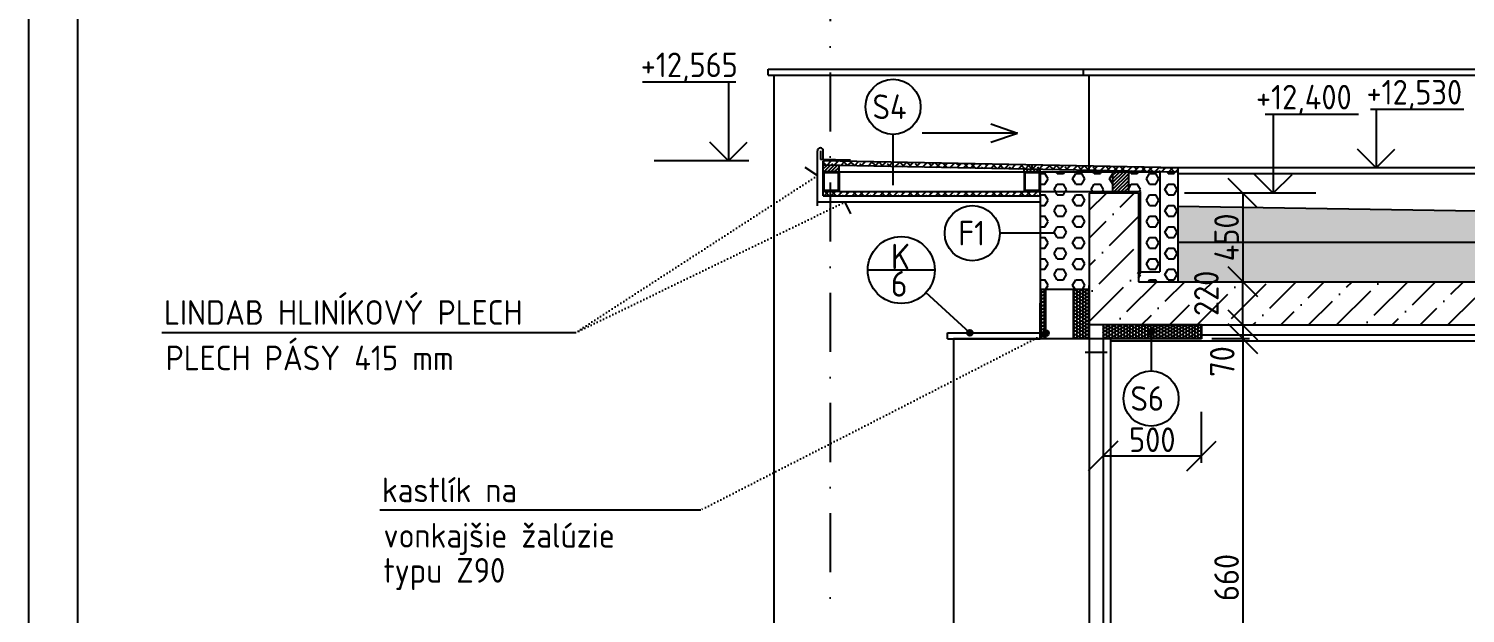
# Model space of a CAD drawing. Extents: x 3792242 to 5145247, y -1546315 to -1031918.
# Drawn here: x 3885421 to 3892714, y -1491496 to -1488525 of the extents above; entities that cross this region are included whole.
import ezdxf

# ---------------------------------------------------------------- set-up
doc = ezdxf.new("R2010")
doc.units = 0
doc.header["$MEASUREMENT"] = 0
doc.linetypes.add('ACAD_ISO07W100', pattern=[3.5, 0.5, -3])
doc.linetypes.add('BODKOCIARKOVANA_3', pattern=[5.6, 3, -1.3, 0, -1.3])
doc.layers.get('0').update_dxf_attribs({"linetype": 'CONTINUOUS'})
doc.layers.get('Defpoints').update_dxf_attribs({"color": 61, "linetype": 'CONTINUOUS'})
for name, color, linetype in [('KÓTY', 4, 'CONTINUOUS'), ('MÚRY', 1, 'CONTINUOUS'), ('OKNÁ', 143, 'CONTINUOUS'), ('osi', 253, 'CONTINUOUS'), ('TENKÁ', 7, 'CONTINUOUS'), ('ŠRAFY', 82, 'CONTINUOUS'), ('šrafy-múry', 8, 'CONTINUOUS')]:
    doc.layers.add(name, color=color, linetype=linetype)
doc.styles.add('STYLE1', font='isocp.shx')
doc.dimstyles.new('STANDARD-50', dxfattribs={"dimtxt": 125, "dimasz": 150, "dimexe": 10, "dimexo": 200, "dimgap": 20, "dimtad": 1, "dimdsep": 46, "dimlunit": 6, "dimtxsty": 'STYLE1', "dimblk1": 'OBLIQUE', "dimblk2": 'OBLIQUE', "dimsah": 1, "dimcen": 2.5, "dimse1": 1, "dimse2": 1, "dimadec": 0, "dimazin": 0, "dimtfac": 1, "dimtmove": 1, "dimatfit": 3, "dimldrblk": 'OBLIQUE', "dimfxl": 1, "dimtolj": 1, "dimtzin": 0, "dimarcsym": 0})
pattern_1 = [(0, (-585600, 7280), (15, 8.660254038), [10, -20]), (120, (-585600, 7280), (-15, 8.660254038), [10, -20]), (60, (-585600, 7280), (9e-15, 17.320508076), [-20, 10])]
pattern_2 = [(0, (-513170, 16000), (0, 54.12658774), [31.25, -62.5]), (120, (-513170, 16000), (-46.875, -27.06329387), [31.25, -62.5]), (60, (-513138.75, 16000), (-46.875, 27.06329387), [31.25, -62.5])]
pattern_3 = [(45, (135035.5, 7000), (-17.67766953, 17.67766953), []), (135, (135035.5, 7000), (-53.03300859, 17.67766953), [62.5, -37.5])]
pattern_4 = [(45, (135035.5, 7000), (-8.838834765, 8.838834765), [])]

# ---------------------------------------------------------------- blocks, each defined once
blk = doc.blocks.new('_OBLIQUE')
at = {"color": 0, "linetype": 'ByBlock'}
blk.add_line((-0.5, -0.5), (0.5, 0.5), dxfattribs=at)
blk = doc.blocks.new('*D31898')
at = {"layer": 'Defpoints', "color": 0}
for p in [(3891055, -1490100.3), (3891055, -1492760.3), (3891584.5, -1492760.3)]:
    blk.add_point(p, dxfattribs=at)
at = {"layer": 'KÓTY', "color": 0, "lineweight": -2, "ltscale": 0.25}
blk.add_line((3891584.5, -1490100.3), (3891584.5, -1492760.3), dxfattribs=at)
at = {"layer": 'KÓTY', "color": 0, "linetype": 'ByBlock', "lineweight": -2, "xscale": 150, "yscale": 150, "zscale": 150}
for p, rotation in [((3891584.5, -1490100.3), 90), ((3891584.5, -1492760.3), 270)]:
    blk.add_blockref('_OBLIQUE', p, dxfattribs=dict(at, rotation=rotation))
at = {"layer": 'KÓTY', "color": 0, "insert": (3891502, -1491430.3), "char_height": 125, "attachment_point": 5, "rotation": 90, "style": 'STYLE1'}
blk.add_mtext('\\A1;2ﾠ660', dxfattribs=at)
blk = doc.blocks.new('*D31906')
at = {"layer": 'Defpoints', "color": 0}
for p in [(3891584.5, -1489810.3), (3891584.5, -1489810.3), (3891584.5, -1490030.3)]:
    blk.add_point(p, dxfattribs=at)
at = {"layer": 'KÓTY', "color": 0, "lineweight": -2, "ltscale": 0.25}
blk.add_line((3891584.5, -1490030.3), (3891584.5, -1489810.3), dxfattribs=at)
at = {"layer": 'KÓTY', "color": 0, "linetype": 'ByBlock', "lineweight": -2, "xscale": 150, "yscale": 150, "zscale": 150}
for p, rotation in [((3891584.5, -1489810.3), 90), ((3891584.5, -1490030.3), 270)]:
    blk.add_blockref('_OBLIQUE', p, dxfattribs=dict(at, rotation=rotation))
at = {"layer": 'KÓTY', "color": 0, "insert": (3891399.5, -1489869.5), "char_height": 125, "attachment_point": 5, "rotation": 90, "style": 'STYLE1'}
blk.add_mtext('\\A1;220', dxfattribs=at)
blk = doc.blocks.new('*D31907')
at = {"layer": 'Defpoints', "color": 0}
for p in [(3891055, -1489360.3), (3891055, -1489810.3), (3891584.5, -1489810.3)]:
    blk.add_point(p, dxfattribs=at)
at = {"layer": 'KÓTY', "color": 0, "lineweight": -2, "ltscale": 0.25}
blk.add_line((3891584.5, -1489360.3), (3891584.5, -1489810.3), dxfattribs=at)
at = {"layer": 'KÓTY', "color": 0, "linetype": 'ByBlock', "lineweight": -2, "xscale": 150, "yscale": 150, "zscale": 150}
for p, rotation in [((3891584.5, -1489360.3), 90), ((3891584.5, -1489810.3), 270)]:
    blk.add_blockref('_OBLIQUE', p, dxfattribs=dict(at, rotation=rotation))
at = {"layer": 'KÓTY', "color": 0, "insert": (3891502, -1489585.3), "char_height": 125, "attachment_point": 5, "rotation": 90, "style": 'STYLE1'}
blk.add_mtext('\\A1;450', dxfattribs=at)
blk = doc.blocks.new('*D49215')
at = {"layer": 'Defpoints', "color": 0}
for p in [(3890875, -1490221.3), (3891375, -1490221.3), (3891375, -1490696)]:
    blk.add_point(p, dxfattribs=at)
at = {"layer": 'KÓTY', "color": 0, "lineweight": -2, "ltscale": 0.25}
blk.add_line((3890875, -1490696), (3891375, -1490696), dxfattribs=at)
at = {"layer": 'KÓTY', "color": 0, "linetype": 'ByBlock', "lineweight": -2, "xscale": 150, "yscale": 150, "zscale": 150, "rotation": 180}
blk.add_blockref('_OBLIQUE', (3890875, -1490696), dxfattribs=at)
at = {"layer": 'KÓTY', "color": 0, "linetype": 'ByBlock', "lineweight": -2, "xscale": 150, "yscale": 150, "zscale": 150}
blk.add_blockref('_OBLIQUE', (3891375, -1490696), dxfattribs=at)
at = {"layer": 'KÓTY', "color": 0, "insert": (3891125, -1490613.5), "char_height": 125, "attachment_point": 5, "style": 'STYLE1'}
blk.add_mtext('\\A1;500', dxfattribs=at)
blk = doc.blocks.new('*D49660')
at = {"layer": 'Defpoints', "color": 0}
for p in [(3891584.5, -1490030.3), (3891584.5, -1490100.3), (3891584.5, -1490100.3)]:
    blk.add_point(p, dxfattribs=at)
at = {"layer": 'KÓTY', "color": 0, "lineweight": -2, "ltscale": 0.25}
blk.add_line((3891584.5, -1490030.3), (3891584.5, -1490100.3), dxfattribs=at)
at = {"layer": 'KÓTY', "color": 0, "linetype": 'ByBlock', "lineweight": -2, "xscale": 150, "yscale": 150, "zscale": 150}
for p, rotation in [((3891584.5, -1490030.3), 90), ((3891584.5, -1490100.3), 270)]:
    blk.add_blockref('_OBLIQUE', p, dxfattribs=dict(at, rotation=rotation))
at = {"layer": 'KÓTY', "color": 0, "insert": (3891480, -1490216), "char_height": 125, "attachment_point": 5, "rotation": 90, "style": 'STYLE1'}
blk.add_mtext('\\A1;70', dxfattribs=at)

msp = doc.modelspace()

# ---------------------------------------------------------------- hatches: boundary and pattern name
at = {"layer": 'TENKÁ'}
h = msp.add_hatch(color=256, dxfattribs=at)
h.dxf.hatch_style = 1
h.paths.add_polyline_path([(3891119, -1490050.5, 2.41421356), (3891134, -1490065.5, 0.41421356)])
h = msp.add_hatch(color=256, dxfattribs=at)
h.dxf.hatch_style = 1
h.paths.add_polyline_path([(3890183.446, -1490070.27, -2.41421356), (3890198.446, -1490085.27, -0.41421356)])
h = msp.add_hatch(color=256, dxfattribs=at)
h.dxf.hatch_style = 1
h.paths.add_polyline_path([(3890585, -1490057.27, 2.41421356), (3890600, -1490072.27, 0.41421356)])
at = {"layer": 'ŠRAFY'}
h = msp.add_hatch(dxfattribs=at)
h.set_pattern_fill('SQUARE', color=256, scale=300)
h.paths.add_polyline_path([(3891255, -1489610.27), (3899570.459, -1489610.27), (3902645, -1489610.27), (3902645, -1489342.77), (3897434.5, -1489420.928), (3894301.853, -1489467.918), (3894299.5, -1489470.27), (3894297.217, -1489467.987), (3894145, -1489470.27), (3891255, -1489426.92)])
h.paths.add_polyline_path([(3899519.302, -1489383.559), (3900063.602, -1489383.559), (3900063.602, -1489583.673), (3899519.302, -1489583.673)], flags=24)
h.paths.add_polyline_path([(3901629, -1489450.799), (3901629, -1489163.201), (3901879, -1489163.201), (3901879, -1489450.799)], flags=9)
h.paths.add_polyline_path([(3891377, -1489735.32), (3891377, -1489435.221), (3891627, -1489435.221), (3891627, -1489735.32)], flags=9)
h.paths.add_polyline_path([(3901629, -1489450.799), (3901629, -1489163.201), (3901879, -1489163.201), (3901879, -1489450.799)], flags=9)
h = msp.add_hatch(dxfattribs=at)
h.set_pattern_fill('ANSI38', color=256, scale=200)
h.set_pattern_definition(pattern_3)
h.paths.add_polyline_path([(3890515.44, -1489217.315), (3889455, -1489196.106), (3889455, -1489218.11), (3890515, -1489239.31), (3890515.44, -1489217.315)])
h = msp.add_hatch(dxfattribs=at)
h.set_pattern_fill('ANSI31', color=256, scale=100)
h.set_pattern_definition(pattern_4)
h.paths.add_polyline_path([(3889535, -1489219.71), (3889455, -1489218.11), (3889455, -1489252.27), (3889535, -1489252.27)])
h = msp.add_hatch(dxfattribs=at)
h.set_pattern_fill('ANSI31', color=256, scale=100)
h.set_pattern_definition(pattern_4)
h.paths.add_polyline_path([(3890555, -1489240.11), (3890515, -1489239.31), (3890475, -1489238.51), (3890475, -1489252.27), (3890555, -1489252.27)])
h = msp.add_hatch(dxfattribs=at)
h.set_pattern_fill('ANSI38', color=256, scale=200)
h.set_pattern_definition(pattern_3)
h.paths.add_polyline_path([(3891005, -1489249.11), (3891163, -1489252.27), (3891255, -1489254.11), (3891255, -1489232.106), (3890805, -1489223.106), (3890515.44, -1489217.315), (3890515, -1489239.31), (3890555, -1489240.11), (3890925, -1489247.51)])
h = msp.add_hatch(dxfattribs=at)
h.set_pattern_fill('HEX', color=256, scale=250)
h.set_pattern_definition(pattern_2)
h.paths.add_polyline_path([(3890805, -1489352.27), (3890925, -1489352.27), (3890925, -1489252.27), (3890555, -1489252.27), (3890555, -1489352.27)])
h = msp.add_hatch(dxfattribs=at)
h.set_pattern_fill('ANSI31', color=256, scale=100)
h.set_pattern_definition(pattern_4)
h.paths.add_polyline_path([(3890925, -1489252.27), (3890925, -1489352.27), (3891005, -1489352.27), (3891005, -1489252.27)])
h = msp.add_hatch(dxfattribs=at)
h.set_pattern_fill('HEX', color=256, scale=250)
h.set_pattern_definition(pattern_2)
h.paths.add_polyline_path([(3891163, -1489760.27), (3891163, -1489252.27), (3891005, -1489252.27), (3891005, -1489352.27), (3891055, -1489352.27), (3891063, -1489352.27), (3891063, -1489760.27)])
h = msp.add_hatch(dxfattribs=at)
h.set_pattern_fill('HEX', color=256, scale=250)
h.set_pattern_definition(pattern_2)
h.paths.add_polyline_path([(3891063, -1489760.27), (3891055, -1489760.27), (3891055, -1489810.27), (3891255, -1489810.27), (3891255, -1489610.27), (3891255, -1489393.095), (3891255, -1489260.27), (3891255, -1489254.11), (3891163, -1489252.27), (3891163, -1489760.27)])
h = msp.add_hatch(dxfattribs=at)
h.set_pattern_fill('ANSI38', color=256, scale=200)
h.set_pattern_definition(pattern_3)
h.paths.add_polyline_path([(3889535, -1489352.27), (3889455, -1489352.27), (3889455, -1489374.27), (3890555, -1489374.27), (3890555, -1489352.27)])
h = msp.add_hatch(dxfattribs=at)
h.set_pattern_fill('HEX', color=256, scale=250)
h.set_pattern_definition(pattern_2)
h.paths.add_polyline_path([(3890555, -1489352.27), (3890555, -1489374.27), (3890555, -1489850.27), (3890805, -1489850.27), (3890805, -1489352.27)])
h = msp.add_hatch(dxfattribs=at)
h.set_pattern_fill('SQUARE', color=256, scale=300)
h.paths.add_polyline_path([(3891255, -1489810.27), (3899570.459, -1489810.27), (3899570.459, -1489610.27), (3891255, -1489610.27)])
h.paths.add_polyline_path([(3891274.5, -1490013.319), (3891274.5, -1489725.721), (3891524.5, -1489725.721), (3891524.5, -1490013.319)], flags=9)
h = msp.add_hatch(dxfattribs=at)
h.set_pattern_fill('HONEY', color=256, scale=80)
h.set_pattern_definition(pattern_1)
h.paths.add_polyline_path([(3890575, -1489850.27), (3890555, -1489850.27), (3890555, -1490100.27), (3890585, -1490100.27), (3890585, -1489850.27)])
h = msp.add_hatch(dxfattribs=at)
h.set_pattern_fill('HONEY', color=256, scale=80)
h.set_pattern_definition(pattern_1)
h.paths.add_polyline_path([(3890805, -1489850.27), (3890805, -1490000.27), (3890805, -1490100.27), (3890725, -1490100.27), (3890725, -1489850.27)])
h = msp.add_hatch(dxfattribs=at)
h.set_pattern_fill('HONEY', color=256, scale=80)
h.set_pattern_definition([(0, (-585600, 7280), (15, 8.660254038), [10, -20]), (120, (-585600, 7280), (-15, 8.660254038), [10, -20]), (60, (-585600, 7280), (1e-14, 17.320508076), [-20, 10])])
h.paths.add_polyline_path([(3890915, -1490100.27), (3891375, -1490100.27), (3891375, -1490080.27), (3891375, -1490030.27), (3890875, -1490030.27), (3890875, -1490100.27)])
at = {"layer": 'šrafy-múry'}
h = msp.add_hatch(dxfattribs=at)
h.set_pattern_fill('ANSI36', color=253, scale=800, angle=180)
h.set_pattern_definition([(45, (-28638, 39933.5), (53.0330086, 194.4543648), [250, -50, 0, -50])])
h.paths.add_polyline_path([(3891055, -1490030.27), (3891375, -1490030.27), (3893890, -1490030.27), (3894005, -1490030.27), (3897670, -1490030.27), (3897785, -1490030.27), (3902665, -1490030.27), (3902665, -1490280.27), (3903005, -1490280.27), (3903005, -1488860.27), (3902845, -1488860.27), (3902845, -1489810.27), (3902645, -1489810.27), (3891255, -1489810.27), (3891055, -1489810.27), (3891055, -1489360.27), (3890975, -1489360.27), (3890805, -1489360.27), (3890805, -1489810.27), (3890805, -1490030.27)])
h = msp.add_hatch(color=256, dxfattribs=at)
h.dxf.hatch_style = 1
h.paths.add_polyline_path([(3889455, -1489352.27), (3889535, -1489352.27), (3889535, -1489252.27), (3889455, -1489252.27)])
h.paths.add_polyline_path([(3889530, -1489257.27), (3889530, -1489347.27), (3889460, -1489347.27), (3889460, -1489257.27)], flags=16)
h = msp.add_hatch(color=256, dxfattribs=at)
h.dxf.hatch_style = 1
h.paths.add_polyline_path([(3890475, -1489352.27), (3890555, -1489352.27), (3890555, -1489252.27), (3890475, -1489252.27)])
h.paths.add_polyline_path([(3890550, -1489257.27), (3890550, -1489347.27), (3890480, -1489347.27), (3890480, -1489257.27)], flags=16)

# ---------------------------------------------------------------- linework, layer by layer
at = {"layer": 'KÓTY', "ltscale": 0.25}
for p, q in [((3889076.5, -1489196.106), (3888595.5, -1489196.106)), ((3889361, -1489229), (3889425, -1489271.5)), ((3892415.443, -1489232.106), (3892065.443, -1489232.106)), ((3891637.903, -1489360.27), (3891287.903, -1489360.27)), ((3891955.903, -1489360.27), (3891605.903, -1489360.27)), ((3889594.5, -1489466), (3889565.111, -1489405.429)), ((3886097, -1490069), (3888197.5, -1490069)), ((3891375, -1490730.5), (3891375, -1490471.5)), ((3887203, -1490970.5), (3888833, -1490970.5))]:
    msp.add_line(p, q, dxfattribs=at)
at = {"layer": 'KÓTY', "linetype": 'ACAD_ISO07W100', "ltscale": 5}
for p, q in [((3889425, -1489271.5), (3888197.5, -1490069)), ((3888197.5, -1490069), (3889567.5, -1489404.27)), ((3890585, -1490072.27), (3888833, -1490970.5))]:
    msp.add_line(p, q, dxfattribs=at)
at = {"layer": 'KÓTY'}
msp.add_line((3891618.5, -1490100.27), (3891427.5, -1490100.27), dxfattribs=at)
at = {"layer": 'MÚRY'}
for p, q in [((3889455, -1489374.27), (3889455, -1489196.106)), ((3891255, -1489232.106), (3889455, -1489196.106)), ((3891255, -1489232.106), (3891255, -1489426.92)), ((3889455, -1489374.27), (3890555, -1489374.27)), ((3890555, -1489374.27), (3890555, -1490100.27)), ((3891255, -1489426.92), (3894145, -1489470.27)), ((3890555, -1490100.27), (3890555, -1489920.27)), ((3891055, -1490030.27), (3893890, -1490030.27)), ((3891375, -1490030.27), (3891375, -1490100.27)), ((3891375, -1490100.27), (3890555, -1490100.27)), ((3891375, -1490080.27), (3891375, -1490100.27))]:
    msp.add_line(p, q, dxfattribs=at)
at = {"layer": 'OKNÁ', "ltscale": 0.25}
for p, q in [((3889809, -1489319.27), (3889809, -1489061.662)), ((3890628.63, -1489563.937), (3890351.268, -1489563.937)), ((3890805, -1490030.27), (3890805, -1492760.27)), ((3890875, -1490030.27), (3890875, -1492760.27)), ((3890875, -1490030.27), (3890875, -1492760.27)), ((3891119, -1490065.5), (3891119, -1490264.161)), ((3890895, -1490170.27), (3890785, -1490170.27)), ((3890895, -1490170.27), (3890785, -1490170.27)), ((3890895, -1490170.27), (3890785, -1490170.27)), ((3890805, -1490380.27), (3890805, -1492760.27)), ((3890875, -1490380.27), (3890875, -1492760.27)), ((3890875, -1490380.27), (3890875, -1492760.27))]:
    msp.add_line(p, q, dxfattribs=at)
for centre in [(3889809, -1488921.662), (3890211.268, -1489563.937), (3891118.495, -1490404.16)]:
    msp.add_circle(centre, 140, dxfattribs=at)
at = {"layer": 'osi', "linetype": 'BODKOCIARKOVANA_3', "ltscale": 100}
msp.add_line((3889490, -1485946), (3889490, -1508356), dxfattribs=at)
at = {"layer": 'TENKÁ', "color": 7}
for p, q in [((3885421.311, -1511713.552), (3885421.311, -1483879.516)), ((3885671.311, -1511463.552), (3885671.311, -1484129.516))]:
    msp.add_line(p, q, dxfattribs=at)
at = {"layer": 'TENKÁ'}
for p, q in [((3889175, -1488730.27), (3899763.811, -1488730.27)), ((3889175, -1488760.27), (3889175, -1488730.27)), ((3889175, -1488760.27), (3889175, -1488730.27)), ((3890775, -1488760.27), (3890775, -1488730.27)), ((3890775, -1488760.27), (3890775, -1488730.27)), ((3889175, -1488760.27), (3899763.837, -1488760.27)), ((3889205, -1492180.27), (3889205, -1488760.27)), ((3890805, -1489238.27), (3890805, -1488760.27)), ((3890306, -1489007.77), (3890440, -1489054.77)), ((3890440, -1489054.77), (3889957.5, -1489054.77)), ((3890306, -1489101.77), (3890440, -1489054.77)), ((3889425, -1489424.27), (3889425, -1489145)), ((3889440, -1489145), (3889440, -1489190)), ((3889455, -1489190.3), (3889455, -1489145)), ((3889593, -1489193.06), (3889440, -1489190)), ((3891254.56, -1489254.101), (3889455, -1489218.11)), ((3889535, -1489252.27), (3889535, -1489219.71)), ((3890475, -1489252.27), (3890475, -1489238.51)), ((3890515, -1489239.31), (3890515.44, -1489217.315)), ((3890555, -1489252.27), (3890555, -1489240.11)), ((3890925, -1489352.27), (3890925, -1489247.51)), ((3891005, -1489352.27), (3891005, -1489249.11)), ((3891163.22, -1489230.27), (3902645, -1489230.27)), ((3889535, -1489252.27), (3889455, -1489252.27)), ((3889530, -1489257.27), (3889460, -1489257.27)), ((3889460, -1489347.27), (3889460, -1489257.27)), ((3889530, -1489257.27), (3889530, -1489347.27)), ((3889535, -1489252.27), (3889535, -1489352.27)), ((3889535, -1489252.27), (3891163, -1489252.27)), ((3890475, -1489252.27), (3890475, -1489352.27)), ((3890550, -1489257.27), (3890480, -1489257.27)), ((3890480, -1489347.27), (3890480, -1489257.27)), ((3890550, -1489257.27), (3890550, -1489347.27)), ((3890555, -1489252.27), (3890555, -1489352.27)), ((3890555, -1489252.27), (3890555, -1489352.27)), ((3891163, -1489252.27), (3891163, -1489760.27)), ((3891255, -1489260.27), (3902645, -1489260.27)), ((3889535, -1489352.27), (3889455, -1489352.27)), ((3889530, -1489347.27), (3889460, -1489347.27)), ((3889535, -1489352.27), (3891063, -1489352.27)), ((3890550, -1489347.27), (3890480, -1489347.27)), ((3890555, -1489374.27), (3890555, -1489352.27)), ((3890805, -1489360.27), (3890805, -1490030.27)), ((3891055, -1489360.27), (3890805, -1489360.27)), ((3891055, -1489360.27), (3891055, -1489810.27)), ((3891063, -1489352.27), (3891063, -1489760.27)), ((3889425, -1489404.27), (3890555, -1489404.27)), ((3891255, -1489426.92), (3891255, -1489810.27)), ((3891255, -1489610.27), (3902645, -1489610.27)), ((3891055, -1489760.27), (3891163, -1489760.27)), ((3890805, -1490000.27), (3890805, -1489830.27)), ((3891055, -1489810.27), (3902845, -1489810.27)), ((3890575, -1489850.27), (3890555, -1489850.27)), ((3890805, -1489850.27), (3890575, -1489850.27)), ((3890585, -1490100.27), (3890585, -1489850.27)), ((3890725, -1490100.27), (3890725, -1489850.27)), ((3891375, -1490030.27), (3890805, -1490030.27)), ((3890085, -1490100.27), (3890085, -1490070.27)), ((3890085, -1490100.27), (3890085, -1490070.27)), ((3890085, -1490070.27), (3890555, -1490070.27)), ((3890085, -1490100.27), (3890555, -1490100.27)), ((3890555, -1490100.27), (3890115, -1490100.27)), ((3890115, -1490100.27), (3890115, -1492740.27)), ((3890915, -1492760.27), (3890915, -1490100.27)), ((3890915, -1492760.27), (3890915, -1490100.27)), ((3890915, -1490110.27), (3893890, -1490110.27)), ((3891375, -1490080.27), (3893890, -1490080.27)), ((3890915, -1492760.27), (3890915, -1490380.27)), ((3890915, -1492760.27), (3890915, -1490380.27))]:
    msp.add_line(p, q, dxfattribs=at)
at = {"layer": 'TENKÁ', "linetype": 'ByBlock', "ltscale": 0.25}
for p, q in [((3889011.305, -1488796.106), (3888537.406, -1488796.106)), ((3888973.5, -1488796.106), (3888973.5, -1489196.106)), ((3892705.805, -1488935.106), (3892231.906, -1488935.106)), ((3892261.5, -1488935.106), (3892261.5, -1489232.106)), ((3892171.861, -1488960.27), (3891697.963, -1488960.27)), ((3891739.057, -1488960.27), (3891739.057, -1489360.27)), ((3888973.5, -1489196.106), (3888878.041, -1489100.646)), ((3888973.5, -1489196.106), (3889068.959, -1489100.646)), ((3892261.5, -1489232.106), (3892166.041, -1489136.646)), ((3892261.5, -1489232.106), (3892356.959, -1489136.646)), ((3891739.057, -1489360.27), (3891643.597, -1489264.811)), ((3891739.057, -1489360.27), (3891834.516, -1489264.811))]:
    msp.add_line(p, q, dxfattribs=at)
at = {"layer": 'TENKÁ', "ltscale": 0.25}
for p, q in [((3890020.59, -1489751.229), (3889680.59, -1489751.229)), ((3890198.446, -1490070.27), (3889975.875, -1489866.136))]:
    msp.add_line(p, q, dxfattribs=at)
msp.add_circle((3889850.59, -1489751.229), 170, dxfattribs=at)
at = {"layer": 'TENKÁ'}
for centre in [(3891119, -1490065.5), (3890198.446, -1490070.27), (3890585, -1490072.27)]:
    msp.add_circle(centre, 15, dxfattribs=at)
msp.add_arc((3889440, -1489145), 15, 0, 180, dxfattribs=at)

# ---------------------------------------------------------------- texts
at = {"layer": 'TENKÁ', "ltscale": 0.25, "style": 'STYLE1'}
for s, p in [('+12,565', (3888528.343, -1488770.779)), ('+12,400', (3891651.399, -1488934.944)), ('+12,530', (3892212.389, -1488910.085)), ('S4', (3889704.696, -1488983.84)), ('F1', (3890139.964, -1489626.115)), ('LINDAB HLINÍKOVÝ PLECH', (3886108.086, -1490029.376)), ('PLECH PÁSY 415 mm', (3886116.086, -1490260.376)), ('S6', (3891014.19, -1490466.338)), ('kastlík na', (3887214.086, -1490930.876)), ('vonkajšie žalúzie ', (3887222.086, -1491161.876)), ('typu Z90', (3887222.086, -1491339.876))]:
    msp.add_text(s, height=125, dxfattribs=at).set_placement(p)
at = {"layer": 'TENKÁ', "style": 'STYLE1'}
for s, p in [('K', (3889798.56, -1489747.729)), ('6', (3889797.56, -1489886.366))]:
    msp.add_text(s, height=130, dxfattribs=at).set_placement(p)

# ---------------------------------------------------------------- dimensions: what is measured, and where the dimension line sits
at = {"layer": 'KÓTY', "ltscale": 0.25}
for p1, p2, picture, middle in [((3891055, -1489360.27), (3891055, -1489810.27), '*D31907', (3891502, -1489585.27)), ((3891584.5, -1490030.27), (3891584.5, -1489810.27), '*D31906', (3891399.5, -1489869.52))]:
    dim = msp.add_linear_dim(base=(3891584.5, -1489810.27), p1=p1, p2=p2, angle=90, dimstyle='STANDARD-50', override={"dimtxsty": 'STYLE1', "dimldrblk": 'OBLIQUE'}, dxfattribs=at)
    dim.commit()
    dim.dimension.update_dxf_attribs({"geometry": picture, "text_midpoint": middle})
dim = msp.add_linear_dim(base=(3891584.5, -1490100.27), p1=(3891584.5, -1490030.27), p2=(3891584.5, -1490100.27), angle=90, dimstyle='STANDARD-50', override={"dimtxsty": 'STYLE1', "dimldrblk": 'OBLIQUE'}, dxfattribs=at)
dim.commit()
dim.dimension.update_dxf_attribs({"geometry": '*D49660', "text_midpoint": (3891562.5, -1490216), "dimtype": 160})
dim = msp.add_linear_dim(base=(3891584.5, -1492760.27), p1=(3891055, -1490100.27), p2=(3891055, -1492760.27), angle=90, dimstyle='STANDARD-50', dxfattribs=at)
dim.commit()
dim.dimension.update_dxf_attribs({"geometry": '*D31898', "text_midpoint": (3891501.957, -1491430.27)})
dim = msp.add_linear_dim(base=(3891375, -1490696), p1=(3890875, -1490221.27), p2=(3891375, -1490221.27), dimstyle='STANDARD-50', override={"dimtxsty": 'STYLE1', "dimldrblk": 'OBLIQUE'}, dxfattribs=at)
dim.commit()
dim.dimension.update_dxf_attribs({"geometry": '*D49215', "text_midpoint": (3891125, -1490613.5)})

doc.saveas('drawing.dxf')
